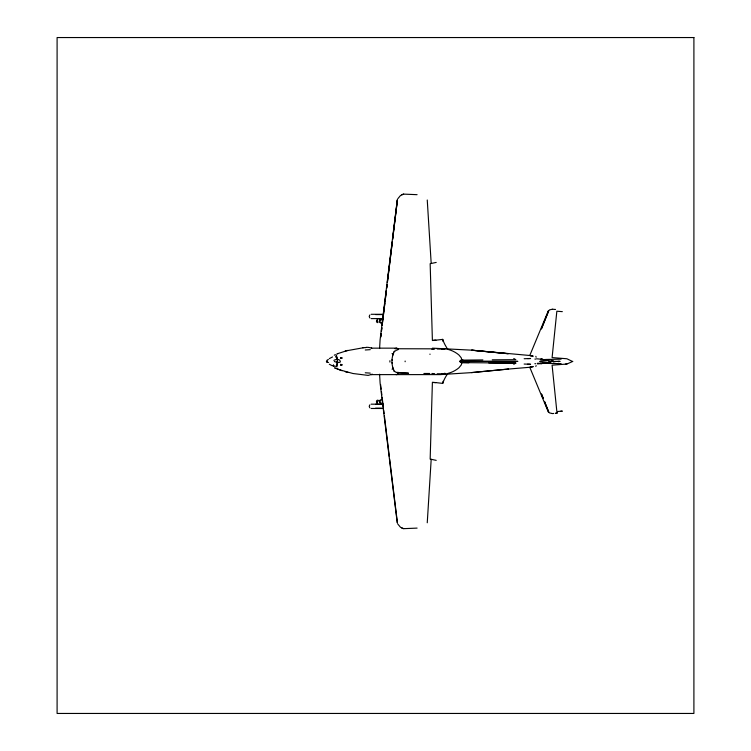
<?xml version="1.0" encoding="UTF-8"?>
<svg xmlns="http://www.w3.org/2000/svg" width="751" height="751" viewBox="0 0 751 751"><rect width="100%" height="100%" fill="white"/><g stroke="black" fill="none" stroke-linecap="round" stroke-linejoin="round"><path stroke-width="1.13" d="M462.466 362.649L461.865 362.47M461.865 360.809L461.903 360.133L482.884 359.917M461.903 360.227L461.152 360.302A2.628 1.887 90 0 0 460.166 361.306L460.081 361.391A2.628 1.887 -90 0 0 461.142 362.489L461.658 362.977A6.337 6.29 67.2 0 1 461.198 365.033L458.842 367.868A27.815 27.477 90 0 1 448.516 373.238L447.408 373.82A32.105 7.172 -90 0 1 444.939 373.604M461.565 362.639L461.152 362.48M337.143 362.695L337.18 361.391A5.032 1.126 -90 0 1 335.763 366.253M389.9 360.705L389.9 362.066M392.135 363.193L392.153 362.47M379.593 348.539L380.109 339.677L397.26 199.907M427.253 522.78L431.187 459.302L430.163 459.077L432.398 382.259A130.299 32.884 -3.4 0 1 442.724 383.414A25.769 17.536 -51.1 0 1 447.925 373.388M337.518 362.827L337.64 362.038L336.861 367.014M337.499 363.146L337.64 362.038L337.387 364.404M405.136 361.043L405.136 361.729M382.118 325.493L386.371 290.599L385.103 301.067M382.137 325.493L384.822 303.395M561.119 363.644L537.509 363.259M398.133 349.637L396.659 350.191M442.724 383.414L443.099 381.273M536.139 365.54L535.838 366.46M392.679 355.401L392.886 354.754M392.266 353.58L392.022 353.637M395.899 350.604A5.529 4.562 84.8 0 0 394.913 351.186L394.575 351.487A7.491 3.614 -87 0 0 394.003 352.2C391.252 357.776 391.252 364.995 394.003 370.581A7.491 3.614 87 0 0 394.575 371.285L394.913 371.595A5.595 4.619 -85.1 0 0 395.702 372.083L396.106 372.243A4.975 4.102 -84 0 0 397.166 372.43L398.18 373.425M548.737 310.623L541.377 328.985L548.784 310.623M529.746 355.561L548.408 310.585M397.786 198.762L400.471 195.532L403.653 194.124M393.543 353.036L393.195 353.834M461.668 362.611L515.815 363.09L488.741 362.921M460.11 361.391L517.852 361.391L460.156 361.297M369.755 314.998L369.22 316.453L369.755 317.898M369.755 404.883L369.22 406.329L369.755 407.784M334.27 355.223L334.57 354.988A40.864 9.125 -90 0 1 336.345 354.988L337.537 360.105M460.776 360.489L460.861 360.424A2.553 1.746 -88.4 0 0 460.476 360.78M329.304 358.621L332.543 356.95M513.768 364.31L515.815 363.09M393.984 351.552L394.575 351.205M560.631 411.257L562.339 411.126A65.149 1.089 -4.2 0 1 556.848 411.567L552.098 365.183A211.284 3.539 -4.2 0 0 566.883 364.028L572.844 361.391M337.086 353.852L347.732 350.398M549.328 309.938L552.323 309.215M401.794 194.697L403.212 194.18M338.034 353.533L337.274 353.787M436.209 262.418L430.163 263.704L432.398 340.522A130.299 32.884 3.4 0 0 442.724 339.368A25.769 17.536 51.1 0 0 446.817 347.807M345.253 351.008L363.165 347.779M461.565 360.133L461.123 360.292M555.674 361.531L553.309 361.982M550.924 362.395L547.779 362.855M533.341 366.61L530.478 367.014L532.797 366.807M558.246 361.663L560.115 361.391L558.246 361.118M365.258 349.994L370.281 349.656M546.174 363.062L540.795 363.653L547.883 362.367L540.194 361.719M543.987 363.259L537.5 363.925M417.096 528.103L403.794 528.657M339.471 369.764L352.942 373.51L368.131 375.397L372.327 374.242L371.257 374.618L440.386 374.608L471.75 372.599M471.544 372.618L508.389 369.06L471.947 372.543M365.38 347.572C366.638 346.53 373.876 348.548 371.257 348.154L396.5 348.154M362.902 347.807L365.653 347.553M508.249 369.079L530.722 367.201M553.816 413.463L552.426 413.566M431.891 349.299L434.688 349.102M545.611 360.086L548.784 359.907M524.151 358.734L530.591 358.509L527.493 358.574M433.609 340.203L435.927 340.184M462.466 360.133L463.095 360.123M492.262 359.823L515.815 359.691L513.768 358.471M443.099 373.745L441.438 373.754M545.386 359.476L561.119 359.138M403.794 194.124L417.096 194.678M371.097 314.293L383.461 314.293M375.556 314.575L381.592 314.575M371.097 318.602L383.461 318.602M377.115 318.743L380.044 318.743M377.284 321.297L378.016 321.297M437.157 349.008L440.368 349.008M441.259 349.008L443.034 349.008M534.862 359.072L535.867 359.072M548.493 361.391L557.899 361.391M534.862 363.709L535.838 363.709M370.281 373.125L365.258 372.787M423.874 373.482L429.76 373.482M437.157 373.773L440.368 373.773M441.259 373.773L443.034 373.773M377.284 401.485L378.016 401.485M371.097 404.179L383.461 404.179M375.556 404.282L381.592 404.282M375.556 408.206L381.592 408.206M371.097 408.478L383.461 408.478M432.435 348.154L471.544 350.163L508.098 353.712M461.903 362.555L468.812 362.714M441.438 349.018L443.099 349.037M433.609 382.569L435.927 382.597M527.493 364.207L530.591 364.273L524.151 364.047M433.233 348.83L395.101 348.746A33.654 7.51 90 0 1 398.18 349.008M403.653 528.657L400.471 527.249L397.786 524.02M397.166 372.74L408.544 373.209L396.95 372.731M431.891 373.482L434.688 373.669M552.426 309.215L553.816 309.318M536.683 358.79L542.738 359.363M554.407 309.365L555.524 309.45M471.544 350.163L530.722 355.58M532.581 355.936L530.478 355.758L533.341 356.171M508.249 353.702L471.947 350.238M542.935 359.344L540.795 359.128L547.883 360.414L540.936 360.799L539.809 361.391L540.176 361.7M544.559 359.522L549.394 360.151M552.323 413.566L549.328 412.843M431.187 459.302L436.209 460.363M550.924 360.386L553.309 360.79M392.022 369.135L392.266 369.201M345.253 371.764L347.976 372.44M403.221 528.601L401.804 528.084M337.274 368.994L338.232 369.314L335.059 368.103M332.543 365.906L329.304 364.235M338.034 369.248L342.099 370.731M572.346 361.391L566.883 358.753A211.284 3.539 4.2 0 0 552.098 357.598L556.848 311.214A65.149 1.089 4.2 0 1 562.339 311.646M334.57 367.793L335.415 368.243M393.984 371.229L394.575 371.567M393.195 368.938L393.543 369.745M535.838 356.321L536.139 357.241M529.746 367.22L548.408 412.186M548.784 412.149L544.484 401.447L548.737 412.158M392.679 367.38L392.886 368.018M398.049 372.665L397.964 372.167M398.124 373.472L398.18 373.773A33.654 7.51 -90 0 1 395.655 374.411M442.724 339.368L443.099 341.508M397.26 522.865L380.109 383.104L379.593 374.242M380.579 384.493L381.132 389.14M381.424 391.478L381.837 394.96M382.137 397.288L383.395 407.755M383.695 410.084L384.108 413.566M384.399 415.894L389.347 456.608M389.638 458.936L397.429 522.912M337.387 358.377L337.499 359.626M427.253 200.001L431.187 263.479M429.994 354.425L429.976 354.059M392.135 359.579L392.153 360.302M461.668 360.161L461.658 359.795A6.337 6.29 -67.2 0 0 461.198 357.748L458.842 354.913A27.815 27.477 90 0 0 448.516 349.544L447.408 348.962A32.105 7.172 90 0 0 445.484 348.793M379.799 318.499L379.799 320.367M377.349 318.499L377.349 321.297M377.349 401.485L377.349 404.282M335.49 357.035A5.032 1.126 -90 0 1 337.143 360.086M460.025 361.024A2.628 1.887 -90 0 1 460.842 360.283M543.987 359.513A154.528 148.764 -90 0 1 547.226 359.954M460.307 362.113A2.628 1.887 90 0 1 460.025 361.757M550.455 362.301A154.528 148.764 90 0 1 548.84 362.573M565.372 364.132A74.987 1.258 -4.2 0 1 566.883 364.028M334.955 366.131A18.127 4.046 -90 0 1 334.223 366.113M333.782 365.812A18.127 4.046 -90 0 1 333.5 365.493A3.042 0.676 -90 0 1 333.463 365.23M328.581 362.414A140.597 28.444 -64.4 0 1 327.145 362.339A18.691 3.783 -64.4 0 1 326.403 361.644L327.032 360.273A18.691 3.783 -64.4 0 1 328.403 359.569M334.355 361.494A140.597 28.444 64.4 0 0 339.63 362.339A18.691 3.783 64.4 0 0 340.372 361.644L339.752 360.273A18.691 3.783 64.4 0 0 338.382 359.569A140.597 28.444 64.4 0 0 333.866 360.414M381.499 322.555A1.295 1.23 -90 0 1 380.87 322.555M380.316 322.217A1.295 1.23 -90 0 1 380.119 321.944M379.997 320.959A1.295 1.23 -90 0 1 381.179 320.001M378.016 322.555A1.295 1.23 -90 0 1 376.514 321.635A1.295 1.23 -90 0 1 377.377 320.039M382.381 322.564A1.793 1.699 -90 0 1 379.546 321.766A1.793 1.699 -90 0 1 381.621 319.56M380.316 402.405A1.295 1.23 -90 0 1 380.119 402.132M379.959 401.485A1.295 1.23 -90 0 1 380.316 400.565M377.377 402.733A1.295 1.23 -90 0 1 376.636 400.827A1.295 1.23 -90 0 1 378.56 400.565M382.034 403.034A1.793 1.699 -90 0 1 379.49 401.485A1.793 1.699 -90 0 1 382.034 399.926M327.192 361.297L327.305 361.954L327.192 361.297M429.985 368.356L429.985 368.356M341.846 364.47L341.761 365.305L341.846 364.47M340.832 364.348L340.747 365.146L340.832 364.348M381.132 333.641L380.701 337.124L381.142 333.632M381.837 327.821L381.414 331.313L381.846 327.811M387.084 284.789L386.662 288.271L387.094 284.779M392.332 241.747L387.366 282.46L392.332 241.747M397.429 199.869L392.613 239.419L397.429 199.869M444.902 373.331L443.785 373.773L444.902 373.331M557.514 412.787L555.543 413.322L557.514 412.787M693.905 37.55L57.095 37.55L57.095 713.45L693.905 713.45L693.905 37.55M444.536 349.281L443.785 349.008L444.536 349.281M543.189 398.237L541.471 393.956L543.161 398.246M333.566 366.084L333.322 365.174L333.566 366.084M340.766 357.767L340.832 358.434L340.766 357.767M341.78 357.617L341.846 358.311L341.78 357.617"/></g></svg>
